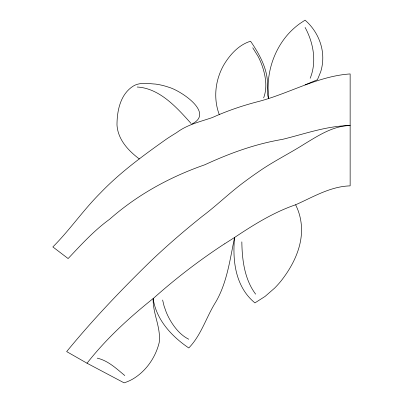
<?xml version="1.0" encoding="UTF-8"?>
<svg xmlns="http://www.w3.org/2000/svg" width="403" height="403" viewBox="0 0 403 403"><rect width="100%" height="100%" fill="white"/><g stroke="black" fill="none" stroke-linecap="round" stroke-linejoin="round"><path stroke-width="0.6" d="M263.648 97.924C267.542 87.572 265.678 76.066 262.197 65.875A73.558 73.558 0 0 0 258.026 56.279L252.741 47.771M310.164 78.298C316.954 61.835 313.413 42.647 305.076 27.419M87.023 363.224C106.09 338.852 129.056 317.816 153.165 298.537C156.097 319.629 171.754 336.465 188.78 347.96C201.354 335.074 206.22 317.131 215.676 302.169C227.191 282.478 229.942 259.411 234.571 237.478C253.789 224.662 273.647 212.285 295.626 204.769C313.141 197.022 330.47 186.382 350.142 185.874L350.142 73.935C317.468 76.137 288.674 93.844 257.406 101.788C241.971 105.813 226.869 110.986 212.336 117.55C200.064 121.777 187.254 124.598 176.66 132.607A282.71 282.71 0 0 0 166.746 138.884C143.428 155.387 120.089 172.383 100.287 193.108C83.32 210.023 69.805 229.992 52.858 246.928L68.122 258.56C81.179 244.727 94.075 230.516 109.551 219.308A261.225 261.225 0 0 1 127 205.223C150.601 187.778 177.088 174.434 204.769 164.792C223.751 156.032 243.331 148.4 263.648 143.327A256.333 256.333 0 0 1 282.543 139.352C304.834 133.882 326.939 125.837 350.142 125.545C333.125 125.817 318.375 135.564 304.31 144.073C289.037 153.77 272.715 161.719 257.915 172.177A342.485 342.485 0 0 0 245.11 181.33C230.254 192.16 217.152 205.142 202.467 216.184C184.655 230.415 167.356 245.296 150.848 261.023C121.303 289.777 92.806 319.69 66.666 351.597L87.023 363.224L124.089 382.85A45.479 45.479 0 0 0 132.552 379.178C145.931 371.405 155.528 357.532 159.185 342.626C161.19 327.538 152.611 313.554 153.165 298.537M224.456 243.921L234.571 237.478C232.722 257.038 234.501 278.503 246.858 294.618A51.126 51.126 0 0 0 254.923 302.895L265.078 296.422L274.549 288.175A93.894 93.894 0 0 0 280.962 281.077C294.321 264.126 304.557 242.546 300.749 220.476A55.468 55.468 0 0 0 297.374 208.618L295.626 204.769M191.687 124.089C215.177 113.052 180.468 90.564 168.983 87.315A69.533 69.533 0 0 0 155.709 84.101C148.329 83.663 139.896 81.985 133.262 86.086C129.388 88.484 126.21 91.884 123.817 95.743C118.568 104.442 117.056 114.875 116.986 124.87A33.479 33.479 0 0 0 118.573 133.242C122.134 144.002 130.512 152.299 139.352 158.978M305.076 84.842L317.433 79.754L320.717 71.734A46.667 46.667 0 0 0 322.722 55.463C321.992 41.917 315.277 29.006 305.076 20.15L299.837 23.601A73.099 73.099 0 0 0 286.624 35.892C279.264 44.723 273.985 55.196 270.972 66.273A84.957 84.957 0 0 0 268.247 82.645L268.06 88.061L268.736 98.649C267.416 95.702 267.345 92.378 267.28 89.199C269.219 71.674 260.167 55.191 250.56 41.227C238.606 44.849 229.69 54.944 223.529 65.382A63.075 63.075 0 0 0 218.063 78.605C214.703 90.348 214.9 103.193 219.308 114.643M137.171 87.023C159.598 88.197 176.962 107.677 190.962 123.363M97.199 358.136C108.155 360.635 116.432 368.649 124.819 375.581M188.78 339.24C180.816 335.316 174.957 328.203 170.474 320.717A68.198 68.198 0 0 1 166.192 312.048L164.066 306.028L162.616 299.988M255.648 294.175C244.505 279.304 242.097 259.91 241.84 241.84M153.19 298.568A596.198 596.198 0 0 1 224.441 243.896"/></g></svg>
